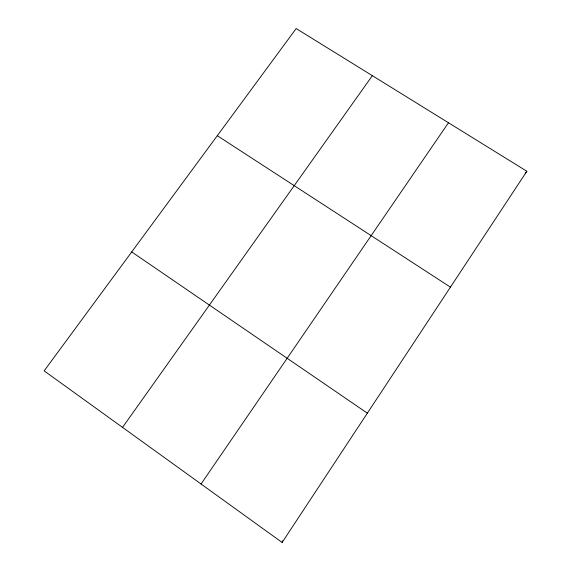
<?xml version="1.0" encoding="UTF-8"?>
<svg xmlns="http://www.w3.org/2000/svg" width="571" height="571" viewBox="0 0 571 571"><rect width="100%" height="100%" fill="white"/><g stroke="black" fill="none" stroke-linecap="round" stroke-linejoin="round"><path stroke-width="0.86" d="M282.117 542.45L526.855 171.257L296.185 28.55L44.145 370.865L282.117 542.45L282.495 540.808M201.056 484.001L448.471 122.765M122.529 427.379L372.349 75.672M525.163 173.227L526.855 171.257M217.294 135.691L450.44 287.149M131.723 251.925L367.353 413.168"/></g></svg>
